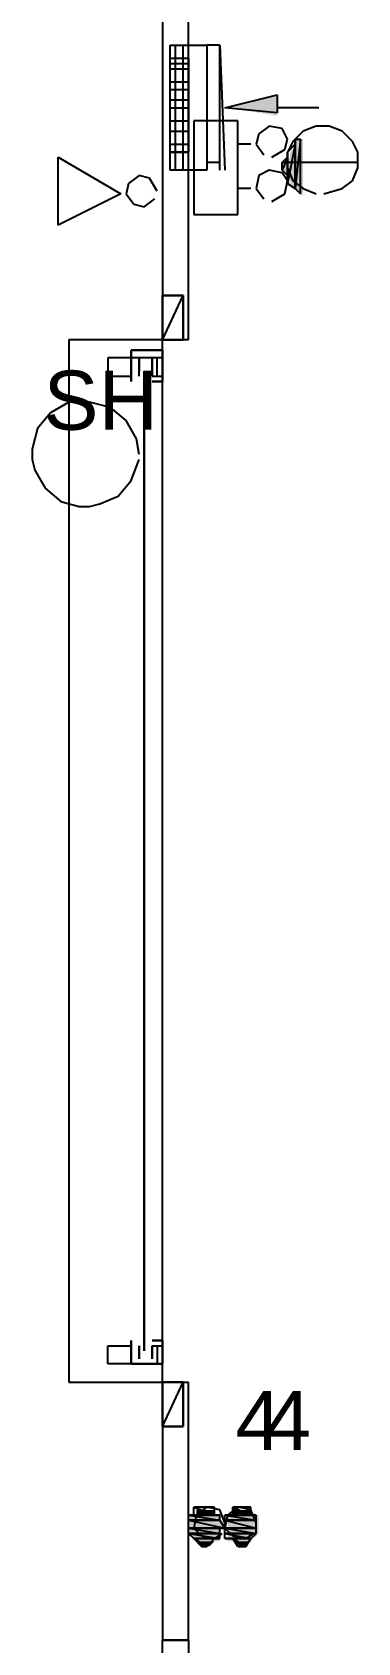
# Model space of a CAD drawing. Header units: millimetres. Extents: x 5 to 415, y 48 to 251.
# Drawn here: x 37.92 to 40.13, y 136.6 to 147.5 of the extents above; entities that cross this region are included whole.
import ezdxf

# ---------------------------------------------------------------- set-up
doc = ezdxf.new("R2010")
doc.units = ezdxf.units.MM
for name, color, linetype in [('H', 7, 'Continuous'), ('P', 7, 'Continuous'), ('T', 7, 'Continuous')]:
    doc.layers.add(name, color=color, linetype=linetype)

msp = doc.modelspace()

# ---------------------------------------------------------------- hatches: boundary and pattern name
at = {"layer": 'H', "linetype": 'Continuous'}
for points in [[(39.582, 146.932), (39.247, 146.985), (39.582, 147.073), (39.582, 146.932)], [(39.705, 146.438), (39.705, 146.773), (39.758, 146.773), (39.758, 146.385), (39.705, 146.438)], [(39.67, 146.509), (39.617, 146.562), (39.617, 146.597), (39.67, 146.65), (39.67, 146.509)], [(39.705, 146.438), (39.67, 146.473), (39.67, 146.685), (39.705, 146.72), (39.705, 146.438)], [(39.035, 137.46), (39.035, 137.495), (39.158, 137.495), (39.158, 137.46), (39.035, 137.46)], [(39.282, 137.46), (39.282, 137.495), (39.405, 137.495), (39.405, 137.46), (39.282, 137.46)], [(38.982, 137.407), (38.982, 137.46), (39.194, 137.46), (39.194, 137.407), (38.982, 137.407)], [(38.982, 137.372), (38.982, 137.407), (39.194, 137.407), (39.247, 137.372), (38.982, 137.372)], [(38.982, 137.336), (38.982, 137.372), (39.194, 137.372), (39.194, 137.336), (38.982, 137.336)], [(39.247, 137.407), (39.247, 137.46), (39.458, 137.46), (39.458, 137.407), (39.247, 137.407)], [(39.247, 137.372), (39.247, 137.407), (39.458, 137.407), (39.458, 137.372), (39.247, 137.372)], [(39.247, 137.336), (39.247, 137.372), (39.458, 137.372), (39.458, 137.336), (39.247, 137.336)], [(39.035, 137.283), (38.982, 137.336), (39.194, 137.336), (39.194, 137.283), (39.035, 137.283)], [(39.07, 137.248), (39.035, 137.283), (39.158, 137.283), (39.123, 137.248), (39.07, 137.248)], [(39.247, 137.283), (39.247, 137.336), (39.458, 137.336), (39.405, 137.283), (39.247, 137.283)], [(39.335, 137.248), (39.282, 137.283), (39.405, 137.283), (39.37, 137.248), (39.335, 137.248)]]:
    msp.add_hatch(color=256, dxfattribs=at).paths.add_polyline_path(points)

# ---------------------------------------------------------------- linework, layer by layer
at = {"layer": 'P'}
for points in [[(38.806, 147.62), (38.806, 145.415)], [(38.806, 147.62), (38.806, 145.415)], [(38.982, 145.415), (38.982, 147.62)], [(38.982, 145.415), (38.982, 147.62)], [(38.858, 146.562), (38.858, 147.408)], [(38.858, 146.562), (38.858, 147.408)], [(38.858, 146.562), (38.858, 147.408)], [(38.858, 147.408), (39.105, 147.408)], [(38.894, 146.562), (38.894, 147.408)], [(38.894, 146.562), (38.894, 147.408)], [(38.894, 146.562), (38.894, 147.408)], [(38.947, 146.562), (38.947, 147.408)], [(38.947, 146.562), (38.947, 147.408)], [(38.982, 146.562), (38.982, 147.408)], [(39.105, 147.408), (39.105, 146.562)], [(39.194, 147.408), (39.105, 147.408)], [(39.194, 146.562), (39.194, 147.408)], [(39.194, 147.408), (39.229, 146.562)], [(38.858, 146.685), (38.858, 147.32)], [(38.858, 147.32), (38.982, 147.32)], [(38.858, 147.285), (38.982, 147.285)], [(38.982, 147.32), (38.982, 146.685)], [(38.858, 147.249), (38.982, 147.249)], [(38.858, 147.161), (38.982, 147.161)], [(38.858, 147.108), (38.982, 147.108)], [(39.229, 146.985), (39.582, 147.073)], [(39.582, 147.073), (39.582, 146.95)], [(38.858, 147.038), (38.982, 147.038)], [(38.858, 146.985), (38.982, 146.985)], [(39.582, 146.95), (39.229, 146.985)], [(39.864, 146.985), (39.582, 146.985)], [(38.858, 146.897), (38.982, 146.897)], [(39.317, 146.897), (39.017, 146.897)], [(39.017, 146.897), (39.017, 146.262)], [(39.317, 146.262), (39.317, 146.897)], [(39.529, 146.861), (39.458, 146.808)], [(39.617, 146.844), (39.529, 146.861)], [(39.652, 146.773), (39.617, 146.844)], [(39.846, 146.861), (39.758, 146.826)], [(39.846, 146.861), (39.758, 146.826)], [(39.934, 146.861), (39.846, 146.861)], [(39.934, 146.861), (39.846, 146.861)], [(40.023, 146.826), (39.934, 146.861)], [(40.023, 146.826), (39.934, 146.861)], [(38.858, 146.826), (38.982, 146.826)], [(38.858, 146.738), (38.982, 146.738)], [(39.405, 146.738), (39.317, 146.738)], [(39.458, 146.808), (39.441, 146.738)], [(39.441, 146.738), (39.493, 146.667)], [(39.635, 146.703), (39.652, 146.773)], [(39.688, 146.756), (39.652, 146.685)], [(39.688, 146.756), (39.652, 146.685)], [(39.705, 146.738), (39.652, 146.473)], [(39.705, 146.738), (39.652, 146.473)], [(39.652, 146.685), (39.705, 146.738)], [(39.758, 146.826), (39.688, 146.756)], [(39.758, 146.826), (39.688, 146.756)], [(39.74, 146.773), (39.705, 146.438)], [(39.74, 146.773), (39.705, 146.438)], [(39.705, 146.438), (39.705, 146.773)], [(39.705, 146.773), (39.74, 146.773)], [(39.705, 146.438), (39.705, 146.773)], [(39.705, 146.773), (39.705, 146.738)], [(39.705, 146.773), (39.705, 146.438)], [(39.705, 146.438), (39.705, 146.773)], [(39.705, 146.738), (39.705, 146.438)], [(39.705, 146.438), (39.705, 146.738)], [(39.74, 146.403), (39.74, 146.773)], [(40.093, 146.756), (40.023, 146.826)], [(40.093, 146.756), (40.023, 146.826)], [(40.128, 146.685), (40.093, 146.756)], [(40.128, 146.685), (40.093, 146.756)], [(38.1, 146.191), (38.1, 146.65)], [(38.1, 146.65), (38.523, 146.403)], [(38.858, 146.685), (38.982, 146.685)], [(38.982, 146.685), (38.858, 146.685)], [(39.546, 146.65), (39.635, 146.703)], [(39.652, 146.65), (39.617, 146.562)], [(39.652, 146.65), (39.617, 146.562)], [(39.617, 146.614), (39.652, 146.65)], [(39.652, 146.685), (39.652, 146.579)], [(39.652, 146.685), (39.652, 146.579)], [(39.652, 146.473), (39.652, 146.685)], [(39.652, 146.473), (39.652, 146.685)], [(39.652, 146.685), (39.652, 146.526)], [(39.652, 146.685), (39.652, 146.526)], [(39.652, 146.65), (39.652, 146.685)], [(39.652, 146.526), (39.652, 146.65)], [(39.652, 146.526), (39.652, 146.65)], [(40.128, 146.579), (40.128, 146.685)], [(40.128, 146.579), (40.128, 146.685)], [(38.647, 146.526), (38.576, 146.473)], [(38.717, 146.509), (38.647, 146.526)], [(39.105, 146.562), (38.858, 146.562)], [(39.194, 146.614), (39.105, 146.614)], [(39.458, 146.526), (39.441, 146.438)], [(39.529, 146.562), (39.458, 146.526)], [(39.617, 146.544), (39.529, 146.562)], [(40.128, 146.614), (39.617, 146.614)], [(39.617, 146.562), (39.617, 146.614)], [(39.617, 146.562), (39.652, 146.526)], [(39.652, 146.491), (39.617, 146.544)], [(39.652, 146.579), (39.688, 146.491)], [(39.652, 146.579), (39.688, 146.491)], [(39.652, 146.526), (39.652, 146.473)], [(40.093, 146.491), (40.128, 146.579)], [(40.093, 146.491), (40.128, 146.579)], [(38.523, 146.403), (38.1, 146.191)], [(38.576, 146.473), (38.559, 146.403)], [(38.559, 146.403), (38.612, 146.332)], [(38.77, 146.42), (38.717, 146.509)], [(39.405, 146.438), (39.317, 146.438)], [(39.441, 146.438), (39.493, 146.368)], [(39.546, 146.35), (39.635, 146.403)], [(39.635, 146.403), (39.652, 146.491)], [(39.652, 146.473), (39.705, 146.438)], [(39.688, 146.491), (39.758, 146.438)], [(39.688, 146.491), (39.758, 146.438)], [(39.705, 146.438), (39.74, 146.403)], [(39.705, 146.438), (39.705, 146.438)], [(39.758, 146.438), (39.846, 146.403)], [(39.758, 146.438), (39.846, 146.403)], [(39.899, 146.403), (40.023, 146.438)], [(39.899, 146.403), (40.023, 146.438)], [(40.023, 146.438), (40.093, 146.491)], [(40.023, 146.438), (40.093, 146.491)], [(38.612, 146.332), (38.682, 146.315)], [(38.682, 146.315), (38.753, 146.368)], [(39.017, 146.262), (39.317, 146.262)], [(38.806, 145.415), (38.806, 145.715)], [(38.806, 145.715), (38.947, 145.715)], [(38.806, 145.415), (38.947, 145.715)], [(38.947, 145.715), (38.806, 145.715)], [(38.806, 145.715), (38.806, 145.415)], [(38.806, 145.715), (38.947, 145.715)], [(38.806, 145.415), (38.806, 145.715)], [(38.947, 145.715), (38.947, 145.415)], [(38.947, 145.415), (38.947, 145.715)], [(38.947, 145.715), (38.947, 145.415)], [(38.171, 145.415), (38.171, 138.359)], [(38.806, 145.415), (38.171, 145.415)], [(38.806, 145.344), (38.594, 145.344)], [(38.594, 145.344), (38.806, 145.344)], [(38.594, 145.344), (38.594, 145.133)], [(38.594, 145.133), (38.594, 145.344)], [(38.806, 145.415), (38.947, 145.415)], [(38.806, 145.415), (38.947, 145.415)], [(38.982, 145.415), (38.806, 145.415)], [(38.806, 138.359), (38.806, 145.415)], [(38.806, 145.133), (38.806, 145.344)], [(38.806, 145.344), (38.806, 145.133)], [(38.594, 145.292), (38.435, 145.292)], [(38.435, 145.292), (38.435, 145.168)], [(38.594, 145.292), (38.594, 145.168)], [(38.594, 145.168), (38.594, 145.292)], [(38.806, 145.292), (38.594, 145.292)], [(38.594, 145.292), (38.594, 145.168)], [(38.647, 145.292), (38.647, 145.203)], [(38.647, 145.168), (38.647, 145.292)], [(38.682, 138.571), (38.682, 145.203)], [(38.682, 145.203), (38.682, 138.571)], [(38.735, 145.203), (38.735, 145.292)], [(38.735, 145.292), (38.735, 145.168)], [(38.77, 145.168), (38.77, 145.292)], [(38.806, 145.292), (38.806, 145.168)], [(38.806, 145.168), (38.806, 145.292)], [(38.435, 145.168), (38.594, 145.168)], [(38.735, 145.168), (38.806, 145.168)], [(38.735, 145.133), (38.806, 145.133)], [(38.806, 145.133), (38.735, 145.133)], [(38.171, 144.992), (38.047, 144.921)], [(38.241, 144.992), (38.171, 144.992)], [(38.312, 144.992), (38.241, 144.992)], [(38.453, 144.956), (38.312, 144.992)], [(38.047, 144.921), (37.959, 144.815)], [(38.559, 144.868), (38.453, 144.956)], [(37.959, 144.815), (37.924, 144.674)], [(38.629, 144.745), (38.559, 144.868)], [(37.924, 144.674), (37.924, 144.604)], [(38.647, 144.639), (38.629, 144.745)], [(37.924, 144.604), (37.941, 144.533)], [(38.594, 144.463), (38.647, 144.604)], [(37.941, 144.533), (38.012, 144.41)], [(38.506, 144.357), (38.594, 144.463)], [(38.012, 144.41), (38.118, 144.321)], [(38.382, 144.304), (38.506, 144.357)], [(38.118, 144.321), (38.241, 144.286)], [(38.241, 144.286), (38.312, 144.286)], [(38.312, 144.286), (38.382, 144.304)], [(38.435, 138.483), (38.435, 138.606)], [(38.435, 138.606), (38.594, 138.606)], [(38.594, 138.483), (38.594, 138.642)], [(38.594, 138.642), (38.594, 138.483)], [(38.594, 138.483), (38.594, 138.606)], [(38.594, 138.606), (38.594, 138.483)], [(38.594, 138.483), (38.594, 138.606)], [(38.647, 138.518), (38.647, 138.606)], [(38.647, 138.606), (38.647, 138.518)], [(38.735, 138.642), (38.806, 138.642)], [(38.806, 138.642), (38.735, 138.642)], [(38.735, 138.606), (38.806, 138.606)], [(38.735, 138.606), (38.735, 138.518)], [(38.735, 138.518), (38.735, 138.606)], [(38.77, 138.606), (38.77, 138.483)], [(38.806, 138.642), (38.806, 138.483)], [(38.806, 138.483), (38.806, 138.642)], [(38.806, 138.483), (38.806, 138.606)], [(38.806, 138.606), (38.806, 138.483)], [(38.594, 138.483), (38.435, 138.483)], [(38.806, 138.483), (38.594, 138.483)], [(38.594, 138.483), (38.806, 138.483)], [(38.806, 138.483), (38.594, 138.483)], [(38.171, 138.359), (38.806, 138.359)], [(38.806, 138.359), (38.806, 136.613)], [(38.806, 138.06), (38.806, 138.359)], [(38.806, 138.359), (38.806, 136.613)], [(38.806, 138.06), (38.947, 138.359)], [(38.947, 138.359), (38.806, 138.359)], [(38.806, 138.359), (38.806, 138.06)], [(38.947, 138.359), (38.806, 138.359)], [(38.806, 138.359), (38.982, 138.359)], [(38.806, 138.06), (38.806, 138.359)], [(38.947, 138.359), (38.947, 138.06)], [(38.947, 138.06), (38.947, 138.359)], [(38.947, 138.359), (38.947, 138.06)], [(38.982, 136.613), (38.982, 138.359)], [(38.982, 136.613), (38.982, 138.359)], [(38.947, 138.06), (38.806, 138.06)], [(38.806, 138.06), (38.947, 138.06)], [(38.947, 138.06), (38.806, 138.06)], [(39.158, 137.513), (39.017, 137.513)], [(39.017, 137.513), (39.07, 137.513)], [(39.158, 137.513), (39.017, 137.513)], [(39.017, 137.513), (39.158, 137.46)], [(39.017, 137.513), (39.158, 137.46)], [(39.017, 137.46), (39.017, 137.513)], [(39.105, 137.513), (39.035, 137.46)], [(39.07, 137.513), (39.105, 137.513)], [(39.105, 137.513), (39.07, 137.513)], [(39.105, 137.513), (39.07, 137.513)], [(39.07, 137.513), (39.105, 137.513)], [(39.07, 137.513), (39.158, 137.513)], [(39.194, 137.495), (39.105, 137.513)], [(39.105, 137.513), (39.158, 137.513)], [(39.158, 137.513), (39.105, 137.513)], [(39.158, 137.46), (39.158, 137.513)], [(39.229, 137.407), (39.194, 137.495)], [(39.317, 137.513), (39.247, 137.46)], [(39.405, 137.513), (39.282, 137.513)], [(39.282, 137.513), (39.317, 137.513)], [(39.405, 137.513), (39.282, 137.513)], [(39.282, 137.513), (39.405, 137.46)], [(39.282, 137.513), (39.405, 137.46)], [(39.282, 137.46), (39.282, 137.513)], [(39.405, 137.495), (39.317, 137.513)], [(39.317, 137.513), (39.37, 137.513)], [(39.37, 137.513), (39.317, 137.513)], [(39.37, 137.513), (39.317, 137.513)], [(39.317, 137.513), (39.37, 137.513)], [(39.317, 137.513), (39.405, 137.513)], [(39.37, 137.513), (39.405, 137.513)], [(39.405, 137.513), (39.37, 137.513)], [(39.405, 137.46), (39.405, 137.513)], [(39.441, 137.407), (39.405, 137.495)], [(39.194, 137.46), (38.982, 137.46)], [(38.982, 137.46), (39.017, 137.46)], [(39.194, 137.46), (38.982, 137.46)], [(38.982, 137.46), (39.194, 137.425)], [(38.982, 137.46), (39.194, 137.425)], [(38.982, 137.425), (38.982, 137.46)], [(39.194, 137.425), (38.982, 137.425)], [(39.194, 137.425), (38.982, 137.425)], [(38.982, 137.425), (39.194, 137.425)], [(38.982, 137.425), (39.194, 137.425)], [(39.194, 137.425), (38.982, 137.425)], [(39.194, 137.425), (38.982, 137.425)], [(38.982, 137.425), (39.229, 137.372)], [(38.982, 137.425), (39.229, 137.372)], [(38.982, 137.372), (38.982, 137.425)], [(39.229, 137.372), (38.982, 137.372)], [(39.194, 137.372), (38.982, 137.372)], [(38.982, 137.372), (39.194, 137.372)], [(39.194, 137.372), (38.982, 137.372)], [(38.982, 137.372), (39.229, 137.372)], [(39.194, 137.372), (38.982, 137.372)], [(38.982, 137.372), (39.194, 137.336)], [(38.982, 137.372), (39.194, 137.336)], [(38.982, 137.336), (38.982, 137.372)], [(39.035, 137.46), (39.017, 137.372)], [(39.158, 137.46), (39.017, 137.46)], [(39.194, 137.46), (39.017, 137.46)], [(39.017, 137.46), (39.194, 137.46)], [(39.194, 137.46), (39.017, 137.46)], [(39.017, 137.46), (39.158, 137.46)], [(39.194, 137.46), (39.017, 137.46)], [(39.017, 137.46), (39.194, 137.46)], [(39.017, 137.46), (39.194, 137.46)], [(39.017, 137.372), (39.07, 137.319)], [(39.158, 137.46), (39.194, 137.46)], [(39.194, 137.46), (39.194, 137.46)], [(39.194, 137.425), (39.194, 137.46)], [(39.194, 137.425), (39.194, 137.425)], [(39.194, 137.425), (39.194, 137.425)], [(39.229, 137.372), (39.194, 137.425)], [(39.229, 137.372), (39.194, 137.372)], [(39.194, 137.336), (39.194, 137.372)], [(39.247, 137.46), (39.229, 137.372)], [(39.282, 137.46), (39.229, 137.46)], [(39.229, 137.46), (39.405, 137.46)], [(39.441, 137.46), (39.229, 137.46)], [(39.229, 137.46), (39.441, 137.46)], [(39.441, 137.46), (39.229, 137.46)], [(39.229, 137.46), (39.405, 137.46)], [(39.441, 137.46), (39.229, 137.46)], [(39.229, 137.46), (39.441, 137.425)], [(39.229, 137.46), (39.441, 137.425)], [(39.229, 137.425), (39.229, 137.46)], [(39.441, 137.425), (39.229, 137.425)], [(39.441, 137.425), (39.229, 137.425)], [(39.229, 137.425), (39.441, 137.425)], [(39.229, 137.425), (39.441, 137.425)], [(39.441, 137.425), (39.229, 137.425)], [(39.441, 137.425), (39.229, 137.425)], [(39.229, 137.425), (39.441, 137.372)], [(39.229, 137.425), (39.441, 137.372)], [(39.229, 137.372), (39.229, 137.425)], [(39.229, 137.372), (39.282, 137.319)], [(39.441, 137.372), (39.229, 137.372)], [(39.441, 137.372), (39.229, 137.372)], [(39.229, 137.372), (39.441, 137.372)], [(39.229, 137.372), (39.441, 137.372)], [(39.441, 137.372), (39.229, 137.372)], [(39.441, 137.372), (39.229, 137.372)], [(39.229, 137.372), (39.441, 137.336)], [(39.229, 137.372), (39.441, 137.336)], [(39.229, 137.336), (39.229, 137.372)], [(39.405, 137.46), (39.282, 137.46)], [(39.405, 137.46), (39.282, 137.46)], [(39.282, 137.46), (39.405, 137.46)], [(39.405, 137.46), (39.282, 137.46)], [(39.405, 137.46), (39.405, 137.46)], [(39.405, 137.46), (39.441, 137.46)], [(39.441, 137.425), (39.441, 137.46)], [(39.441, 137.425), (39.441, 137.425)], [(39.441, 137.425), (39.441, 137.425)], [(39.441, 137.372), (39.441, 137.425)], [(39.441, 137.372), (39.441, 137.372)], [(39.441, 137.372), (39.441, 137.372)], [(39.441, 137.336), (39.441, 137.372)], [(39.194, 137.336), (38.982, 137.336)], [(39.194, 137.336), (38.982, 137.336)], [(38.982, 137.336), (39.194, 137.336)], [(38.982, 137.336), (39.194, 137.336)], [(39.194, 137.336), (38.982, 137.336)], [(39.194, 137.336), (38.982, 137.336)], [(38.982, 137.336), (39.194, 137.301)], [(38.982, 137.336), (39.194, 137.301)], [(39.017, 137.301), (38.982, 137.336)], [(39.194, 137.301), (39.017, 137.301)], [(39.158, 137.301), (39.017, 137.301)], [(39.017, 137.301), (39.158, 137.301)], [(39.017, 137.301), (39.158, 137.301)], [(39.158, 137.301), (39.017, 137.301)], [(39.158, 137.301), (39.017, 137.301)], [(39.017, 137.301), (39.158, 137.301)], [(39.158, 137.301), (39.017, 137.301)], [(39.017, 137.301), (39.194, 137.301)], [(39.158, 137.301), (39.017, 137.301)], [(39.017, 137.301), (39.105, 137.248)], [(39.017, 137.301), (39.105, 137.248)], [(39.07, 137.248), (39.017, 137.301)], [(39.07, 137.319), (39.158, 137.301)], [(39.105, 137.248), (39.07, 137.248)], [(39.07, 137.248), (39.105, 137.248)], [(39.105, 137.248), (39.07, 137.248)], [(39.105, 137.248), (39.158, 137.301)], [(39.105, 137.248), (39.105, 137.248)], [(39.105, 137.248), (39.105, 137.248)], [(39.158, 137.301), (39.211, 137.336)], [(39.158, 137.301), (39.158, 137.301)], [(39.158, 137.301), (39.158, 137.301)], [(39.194, 137.301), (39.158, 137.301)], [(39.194, 137.336), (39.194, 137.336)], [(39.194, 137.336), (39.194, 137.336)], [(39.194, 137.301), (39.194, 137.336)], [(39.441, 137.336), (39.229, 137.336)], [(39.441, 137.336), (39.229, 137.336)], [(39.229, 137.336), (39.441, 137.336)], [(39.229, 137.336), (39.441, 137.336)], [(39.441, 137.336), (39.229, 137.336)], [(39.441, 137.336), (39.229, 137.336)], [(39.229, 137.336), (39.405, 137.301)], [(39.229, 137.336), (39.405, 137.301)], [(39.229, 137.301), (39.229, 137.336)], [(39.405, 137.301), (39.229, 137.301)], [(39.405, 137.301), (39.229, 137.301)], [(39.229, 137.301), (39.282, 137.301)], [(39.229, 137.301), (39.405, 137.301)], [(39.405, 137.301), (39.229, 137.301)], [(39.282, 137.319), (39.37, 137.301)], [(39.282, 137.301), (39.405, 137.301)], [(39.405, 137.301), (39.282, 137.301)], [(39.282, 137.301), (39.405, 137.301)], [(39.405, 137.301), (39.282, 137.301)], [(39.282, 137.301), (39.405, 137.301)], [(39.405, 137.301), (39.282, 137.301)], [(39.282, 137.301), (39.37, 137.248)], [(39.282, 137.301), (39.37, 137.248)], [(39.317, 137.248), (39.282, 137.301)], [(39.37, 137.248), (39.317, 137.248)], [(39.317, 137.248), (39.37, 137.248)], [(39.37, 137.248), (39.317, 137.248)], [(39.37, 137.301), (39.423, 137.336)], [(39.37, 137.248), (39.405, 137.301)], [(39.37, 137.248), (39.37, 137.248)], [(39.37, 137.248), (39.37, 137.248)], [(39.405, 137.301), (39.441, 137.336)], [(39.405, 137.301), (39.405, 137.301)], [(39.405, 137.301), (39.405, 137.301)], [(39.441, 137.336), (39.441, 137.336)], [(39.441, 137.336), (39.441, 137.336)], [(38.806, 136.613), (38.947, 136.613)], [(38.947, 136.613), (38.806, 136.613)], [(38.947, 136.613), (38.806, 136.613)], [(38.806, 136.613), (38.947, 136.613)], [(38.947, 136.613), (38.806, 136.613)], [(38.806, 136.613), (38.982, 136.613)], [(38.806, 136.525), (38.806, 136.613)], [(38.806, 136.613), (38.947, 136.613)], [(38.982, 136.613), (38.806, 136.613)], [(38.806, 136.613), (38.947, 136.613)], [(38.982, 136.613), (38.982, 136.525)]]:
    msp.add_lwpolyline(points, dxfattribs=at)

# ---------------------------------------------------------------- texts
at = {"layer": 'T', "char_height": 0.4, "attachment_point": 7}
for s, insert in [('{\\fArial|b0|i0|c0|p18;SH}', (38, 144.8)), ('{\\fArial|b0|i0|c0|p18;4}', (39.3, 137.9)), ('{\\fArial|b0|i0|c0|p18;4}', (39.5, 137.9))]:
    msp.add_mtext(s, dxfattribs=dict(at, insert=insert))

doc.saveas('drawing.dxf')
